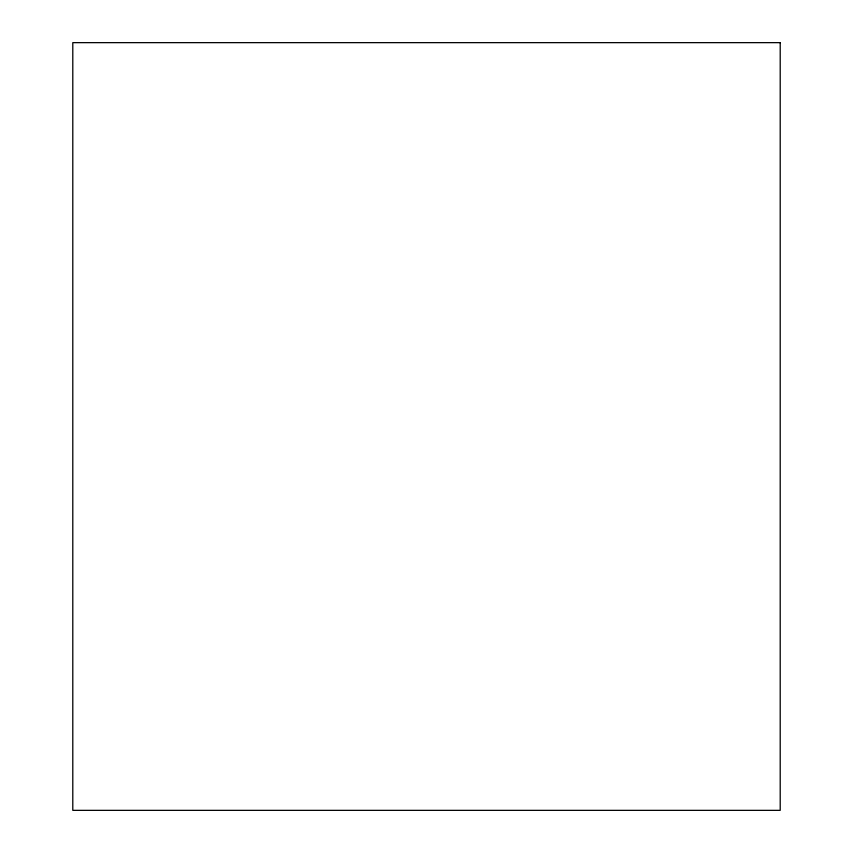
<?xml version="1.0" encoding="UTF-8"?>
<svg xmlns="http://www.w3.org/2000/svg" width="853" height="853" viewBox="0 0 853 853"><rect width="100%" height="100%" fill="white"/><g stroke="black" fill="none" stroke-linecap="round" stroke-linejoin="round"><path stroke-width="1.28" d="M780.207 42.65L72.793 42.65L72.793 810.35L780.207 810.35L780.207 42.65"/></g></svg>
